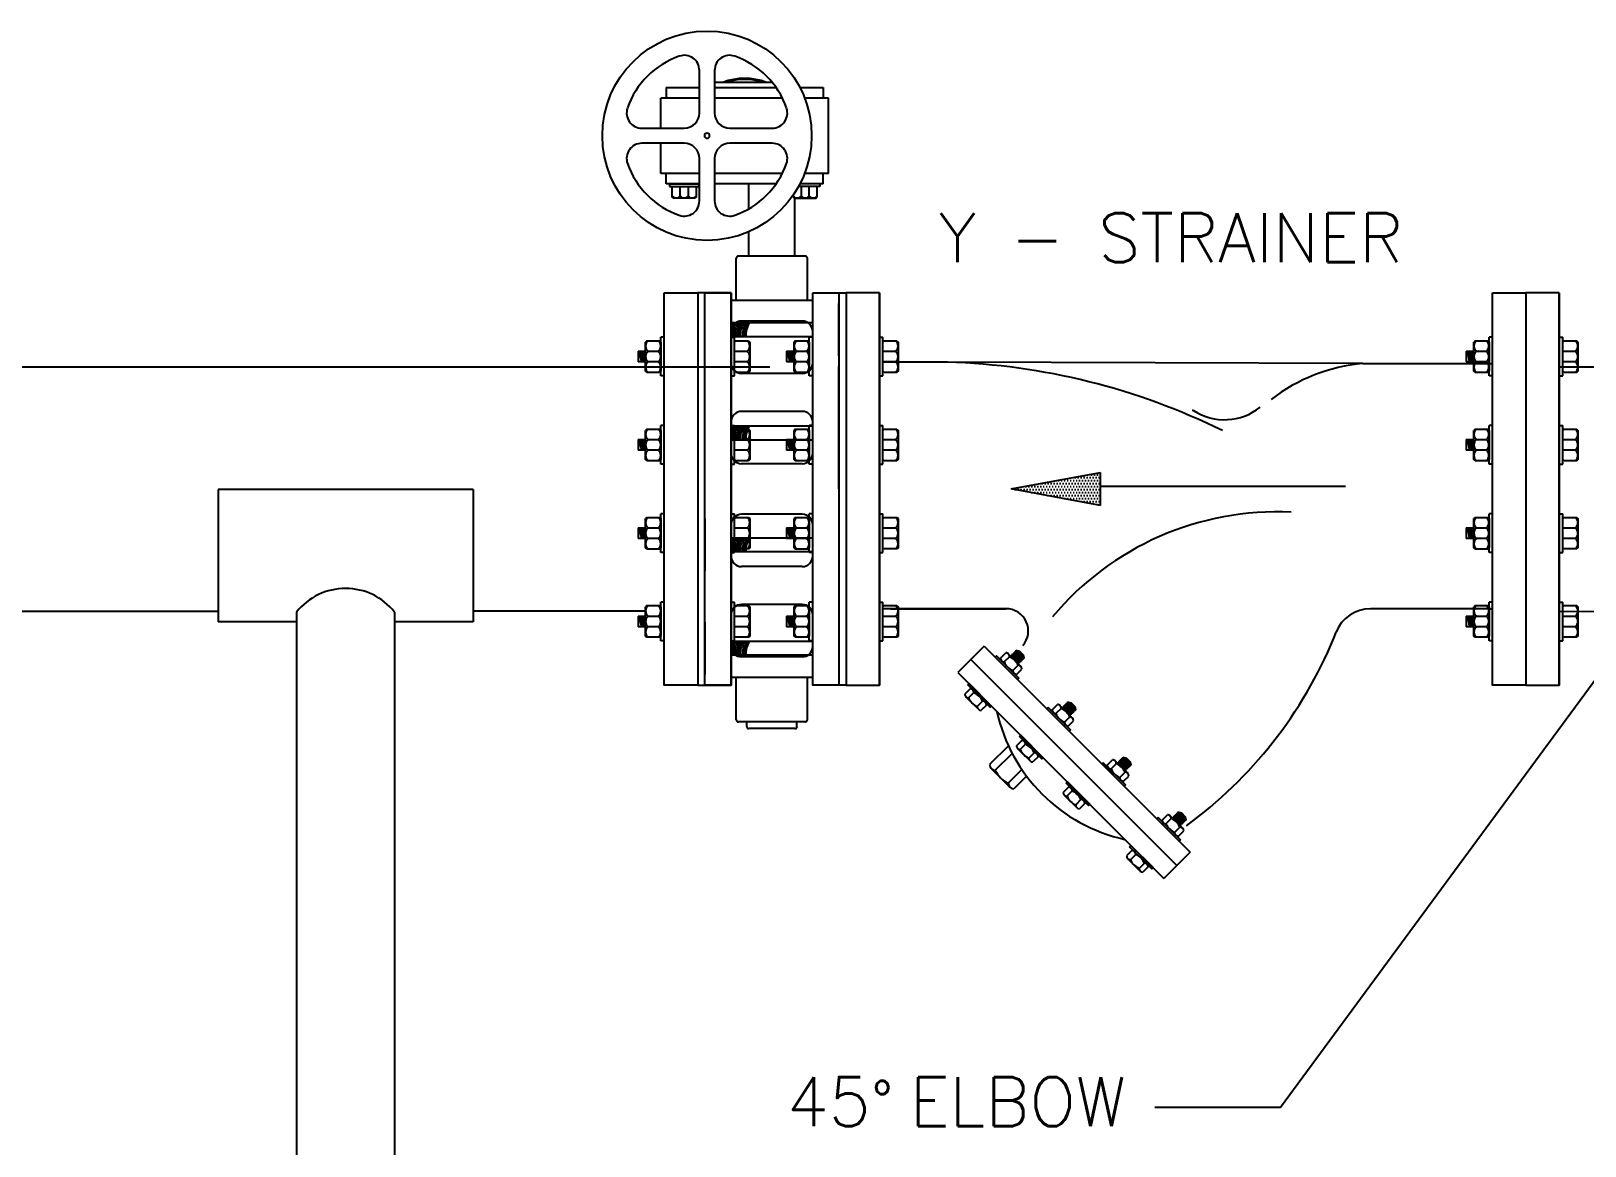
# Model space of a CAD drawing. Header units: inches. Extents: x 51172 to 63334, y -27893 to -10796.
# Drawn here: x 61473 to 62265, y -16339 to -15771 of the extents above; entities that cross this region are included whole.
import ezdxf

# ---------------------------------------------------------------- set-up
doc = ezdxf.new("R2010")
doc.units = ezdxf.units.IN
doc.header["$MEASUREMENT"] = 0
doc.layers.add('M-HVAC-PIPE-TEXT', color=2, linetype='Continuous', lineweight=25)
doc.styles.add('SIMS', font='simplex.shx')
doc.styles.get("Standard").update_dxf_attribs({"font": 'arial.ttf'})
doc.dimstyles.get("Standard").update_dxf_attribs({"dimtxt": 0.18, "dimasz": 0.18, "dimexe": 0.18, "dimexo": 0.0625, "dimgap": 0.09, "dimtad": 0, "dimtih": 1, "dimtoh": 1, "dimdec": 4, "dimzin": 0, "dimdsep": 46, "dimtxsty": 'Standard', "dimcen": 0.09, "dimadec": 0, "dimazin": 0, "dimtfac": 1, "dimtdec": 4, "dimtofl": 0, "dimtmove": 0, "dimatfit": 3, "dimfxl": 1, "dimtolj": 1, "dimtzin": 0, "dimarcsym": 0})

msp = doc.modelspace()

# ---------------------------------------------------------------- hatches: boundary and pattern name
h = msp.add_hatch()
h.set_pattern_fill('DOTS', color=5, scale=24.417891, angle=180, style=0)
h.set_pattern_definition([(360, (36030.9349, 2427.9772), (0.76305911, -1.526118215), [0, -1.526118215])])
h.paths.add_polyline_path([(62018.33, -15995.76), (61972.81, -16004.13), (62018.33, -16012.5)])

# ---------------------------------------------------------------- linework, layer by layer
at = {"color": 5, "linetype": 'Continuous'}
for p, q in [((61813.96, -15812.51), (61813.96, -15790.85)), ((61821.69, -15790.85), (61821.69, -15812.51)), ((61784.58, -15820.24), (61806.24, -15820.24)), ((61829.42, -15820.24), (61851.08, -15820.24)), ((61806.24, -15827.96), (61784.58, -15827.96)), ((61851.08, -15827.96), (61829.42, -15827.96)), ((61813.96, -15857.35), (61813.96, -15835.69)), ((61821.69, -15835.69), (61821.69, -15857.35)), ((61798.75, -15848.64), (61798.75, -15849.99)), ((61798.75, -15848.64), (61813.66, -15848.64)), ((61798.75, -15849.99), (61813.66, -15849.99)), ((61800.1, -15850.47), (61800.59, -15849.99)), ((61800.1, -15855.36), (61800.1, -15850.47)), ((61800.59, -15855.85), (61800.1, -15855.36)), ((61804.17, -15854.86), (61804.17, -15849.99)), ((61808.24, -15849.99), (61808.24, -15854.86)), ((61812.31, -15850.47), (61811.83, -15849.99)), ((61812.31, -15855.36), (61811.83, -15855.85)), ((61812.31, -15850.47), (61812.31, -15855.36)), ((61813.66, -15848.64), (61813.66, -15849.99)), ((61861.75, -15854.37), (61861.75, -15855.36)), ((61861.75, -15855.36), (61862.24, -15855.85)), ((61875.31, -15849.99), (61864.47, -15849.99)), ((61875.31, -15848.64), (61865.19, -15848.64)), ((61865.82, -15849.99), (61865.82, -15854.86)), ((61869.89, -15854.86), (61869.89, -15849.99)), ((61873.96, -15850.47), (61873.48, -15849.99)), ((61873.48, -15855.85), (61873.96, -15855.36)), ((61873.96, -15855.36), (61873.96, -15850.47)), ((61875.31, -15848.64), (61875.31, -15849.99)), ((61811.83, -15855.85), (61800.59, -15855.85)), ((61862.24, -15855.85), (61873.48, -15855.85)), ((61816.76, -16104.09), (61816.76, -15904.17)), ((61816.76, -15904.17), (61830.1, -15904.17)), ((61816.76, -15936.31), (61816.76, -15909.69)), ((61830.1, -15904.17), (61830.1, -16104.09)), ((61830.1, -16100.15), (61830.1, -15908.12)), ((61871.7, -15904.17), (61885.04, -15904.17)), ((61871.7, -16104.09), (61871.7, -15904.17)), ((61885.04, -15904.17), (61885.04, -16104.09)), ((61885.04, -15936.31), (61885.04, -15909.69)), ((61794.29, -15946.51), (61794.29, -15926.83)), ((61796.07, -15926.83), (61794.29, -15926.83)), ((61830.1, -15919.36), (61871.7, -15919.36)), ((61871.7, -15926.64), (61830.1, -15926.64)), ((61830.1, -15926.83), (61831.88, -15926.83)), ((61831.88, -15946.51), (61831.88, -15926.83)), ((61869.93, -15946.51), (61869.93, -15926.83)), ((61871.7, -15926.83), (61869.93, -15926.83)), ((61905.73, -15926.83), (61907.51, -15926.83)), ((61907.51, -15946.51), (61907.51, -15926.83)), ((62216.43, -15946.51), (62216.43, -15926.83)), ((62218.2, -15926.83), (62216.43, -15926.83)), ((62252.23, -15926.83), (62254.01, -15926.83)), ((62254.01, -15946.51), (62254.01, -15926.83)), ((61782.7, -15933.98), (61786.54, -15933.98)), ((61787.19, -15928.6), (61786.54, -15929.25)), ((61786.54, -15944.09), (61786.54, -15929.25)), ((61787.19, -15928.6), (61793.64, -15928.6)), ((61787.83, -15933.98), (61792.98, -15933.98)), ((61793.64, -15928.6), (61794.29, -15929.25)), ((61794.29, -15929.25), (61794.29, -15944.09)), ((61832.52, -15928.6), (61831.88, -15929.25)), ((61831.88, -15933.98), (61838.31, -15933.98)), ((61832.52, -15928.6), (61838.97, -15928.6)), ((61838.97, -15928.6), (61839.62, -15929.25)), ((61839.62, -15929.25), (61839.62, -15944.09)), ((61858.33, -15933.98), (61862.18, -15933.98)), ((61862.83, -15928.6), (61862.18, -15929.25)), ((61862.18, -15944.09), (61862.18, -15929.25)), ((61862.83, -15928.6), (61869.28, -15928.6)), ((61863.47, -15933.98), (61868.62, -15933.98)), ((61869.28, -15928.6), (61869.93, -15929.25)), ((61869.93, -15929.25), (61869.93, -15944.09)), ((61908.16, -15928.6), (61907.51, -15929.25)), ((61907.51, -15933.98), (61913.95, -15933.98)), ((61908.16, -15928.6), (61914.61, -15928.6)), ((61914.61, -15928.6), (61915.25, -15929.25)), ((61915.25, -15929.25), (61915.25, -15944.09)), ((62204.83, -15933.98), (62208.68, -15933.98)), ((62209.33, -15928.6), (62208.68, -15929.25)), ((62208.68, -15944.09), (62208.68, -15929.25)), ((62209.33, -15928.6), (62215.78, -15928.6)), ((62209.97, -15933.98), (62215.12, -15933.98)), ((62215.78, -15928.6), (62216.43, -15929.25)), ((62216.43, -15929.25), (62216.43, -15944.09)), ((62254.66, -15928.6), (62254.01, -15929.25)), ((62254.01, -15933.98), (62260.45, -15933.98)), ((62254.66, -15928.6), (62261.11, -15928.6)), ((62261.11, -15928.6), (62261.75, -15929.25)), ((62261.75, -15929.25), (62261.75, -15944.09)), ((61786.54, -15939.36), (61782.7, -15939.36)), ((61792.98, -15939.36), (61787.83, -15939.36)), ((61838.31, -15939.36), (61831.88, -15939.36)), ((61862.18, -15939.36), (61858.33, -15939.36)), ((61868.62, -15939.36), (61863.47, -15939.36)), ((61913.95, -15939.36), (61907.51, -15939.36)), ((62208.68, -15939.36), (62204.83, -15939.36)), ((62215.12, -15939.36), (62209.97, -15939.36)), ((62260.45, -15939.36), (62254.01, -15939.36)), ((61787.19, -15944.74), (61786.54, -15944.09)), ((61793.64, -15944.74), (61787.19, -15944.74)), ((61794.29, -15944.09), (61793.64, -15944.74)), ((61796.07, -15946.51), (61794.29, -15946.51)), ((61830.1, -15946.51), (61831.88, -15946.51)), ((61832.52, -15944.73), (61831.88, -15944.09)), ((61838.97, -15944.73), (61832.52, -15944.73)), ((61839.62, -15944.09), (61838.97, -15944.73)), ((61862.83, -15944.74), (61862.18, -15944.09)), ((61869.28, -15944.74), (61862.83, -15944.74)), ((61869.93, -15944.09), (61869.28, -15944.74)), ((61871.7, -15946.51), (61869.93, -15946.51)), ((61905.73, -15946.51), (61907.51, -15946.51)), ((61908.16, -15944.73), (61907.51, -15944.09)), ((61914.61, -15944.73), (61908.16, -15944.73)), ((61915.25, -15944.09), (61914.61, -15944.73)), ((62209.33, -15944.74), (62208.68, -15944.09)), ((62215.78, -15944.74), (62209.33, -15944.74)), ((62216.43, -15944.09), (62215.78, -15944.74)), ((62218.2, -15946.51), (62216.43, -15946.51)), ((62252.23, -15946.51), (62254.01, -15946.51)), ((62254.66, -15944.73), (62254.01, -15944.09)), ((62261.11, -15944.73), (62254.66, -15944.73)), ((62261.75, -15944.09), (62261.11, -15944.73)), ((61816.76, -15988.96), (61816.76, -15962.34)), ((61885.04, -15988.96), (61885.04, -15962.34)), ((61787.19, -15973.6), (61786.54, -15974.25)), ((61786.54, -15989.09), (61786.54, -15974.25)), ((61787.19, -15973.6), (61793.64, -15973.6)), ((61793.64, -15973.6), (61794.29, -15974.25)), ((61794.29, -15991.51), (61794.29, -15971.83)), ((61796.07, -15971.83), (61794.29, -15971.83)), ((61794.29, -15974.25), (61794.29, -15989.09)), ((61830.1, -15971.83), (61831.88, -15971.83)), ((61830.1, -15972.01), (61871.7, -15972.01)), ((61831.88, -15991.51), (61831.88, -15971.83)), ((61832.52, -15973.6), (61831.88, -15974.25)), ((61832.52, -15973.6), (61838.97, -15973.6)), ((61838.97, -15973.6), (61839.62, -15974.25)), ((61839.62, -15974.25), (61839.62, -15989.09)), ((61862.83, -15973.6), (61862.18, -15974.25)), ((61862.18, -15989.09), (61862.18, -15974.25)), ((61862.83, -15973.6), (61869.28, -15973.6)), ((61869.28, -15973.6), (61869.93, -15974.25)), ((61869.93, -15991.51), (61869.93, -15971.83)), ((61871.7, -15971.83), (61869.93, -15971.83)), ((61869.93, -15974.25), (61869.93, -15989.09)), ((61905.73, -15971.83), (61907.51, -15971.83)), ((61907.51, -15991.51), (61907.51, -15971.83)), ((61908.16, -15973.6), (61907.51, -15974.25)), ((61908.16, -15973.6), (61914.61, -15973.6)), ((61914.61, -15973.6), (61915.25, -15974.25)), ((61915.25, -15974.25), (61915.25, -15989.09)), ((62209.33, -15973.6), (62208.68, -15974.25)), ((62208.68, -15989.09), (62208.68, -15974.25)), ((62209.33, -15973.6), (62215.78, -15973.6)), ((62215.78, -15973.6), (62216.43, -15974.25)), ((62216.43, -15991.51), (62216.43, -15971.83)), ((62218.2, -15971.83), (62216.43, -15971.83)), ((62216.43, -15974.25), (62216.43, -15989.09)), ((62252.23, -15971.83), (62254.01, -15971.83)), ((62254.01, -15991.51), (62254.01, -15971.83)), ((62254.66, -15973.6), (62254.01, -15974.25)), ((62254.66, -15973.6), (62261.11, -15973.6)), ((62261.11, -15973.6), (62261.75, -15974.25)), ((62261.75, -15974.25), (62261.75, -15989.09)), ((61782.7, -15978.98), (61786.54, -15978.98)), ((61787.83, -15978.98), (61792.98, -15978.98)), ((61871.7, -15979.28), (61830.1, -15979.28)), ((61831.88, -15978.98), (61838.31, -15978.98)), ((61858.33, -15978.98), (61862.18, -15978.98)), ((61863.47, -15978.98), (61868.62, -15978.98)), ((61907.51, -15978.98), (61913.95, -15978.98)), ((62204.83, -15978.98), (62208.68, -15978.98)), ((62209.97, -15978.98), (62215.12, -15978.98)), ((62254.01, -15978.98), (62260.45, -15978.98)), ((61786.54, -15984.36), (61782.7, -15984.36)), ((61787.19, -15989.74), (61786.54, -15989.09)), ((61793.64, -15989.74), (61787.19, -15989.74)), ((61792.98, -15984.36), (61787.83, -15984.36)), ((61794.29, -15989.09), (61793.64, -15989.74)), ((61838.31, -15984.36), (61831.88, -15984.36)), ((61832.52, -15989.73), (61831.88, -15989.09)), ((61838.97, -15989.73), (61832.52, -15989.73)), ((61839.62, -15989.09), (61838.97, -15989.73)), ((61862.18, -15984.36), (61858.33, -15984.36)), ((61862.83, -15989.74), (61862.18, -15989.09)), ((61869.28, -15989.74), (61862.83, -15989.74)), ((61868.62, -15984.36), (61863.47, -15984.36)), ((61869.93, -15989.09), (61869.28, -15989.74)), ((61913.95, -15984.36), (61907.51, -15984.36)), ((61908.16, -15989.73), (61907.51, -15989.09)), ((61914.61, -15989.73), (61908.16, -15989.73)), ((61915.25, -15989.09), (61914.61, -15989.73)), ((62208.68, -15984.36), (62204.83, -15984.36)), ((62209.33, -15989.74), (62208.68, -15989.09)), ((62215.78, -15989.74), (62209.33, -15989.74)), ((62215.12, -15984.36), (62209.97, -15984.36)), ((62216.43, -15989.09), (62215.78, -15989.74)), ((62260.45, -15984.36), (62254.01, -15984.36)), ((62254.66, -15989.73), (62254.01, -15989.09)), ((62261.11, -15989.73), (62254.66, -15989.73)), ((62261.75, -15989.09), (62261.11, -15989.73)), ((61796.07, -15991.51), (61794.29, -15991.51)), ((61830.1, -15991.51), (61831.88, -15991.51)), ((61871.7, -15991.51), (61869.93, -15991.51)), ((61905.73, -15991.51), (61907.51, -15991.51)), ((62218.2, -15991.51), (62216.43, -15991.51)), ((62252.23, -15991.51), (62254.01, -15991.51)), ((61787.19, -16018.6), (61786.54, -16019.25)), ((61786.54, -16034.09), (61786.54, -16019.25)), ((61787.19, -16018.6), (61793.64, -16018.6)), ((61793.64, -16018.6), (61794.29, -16019.25)), ((61794.29, -16036.51), (61794.29, -16016.83)), ((61796.07, -16016.83), (61794.29, -16016.83)), ((61794.29, -16019.25), (61794.29, -16034.09)), ((61816.76, -16019.31), (61816.76, -16045.93)), ((61830.1, -16016.83), (61831.88, -16016.83)), ((61831.88, -16036.51), (61831.88, -16016.83)), ((61832.52, -16018.6), (61831.88, -16019.25)), ((61832.52, -16018.6), (61838.97, -16018.6)), ((61838.97, -16018.6), (61839.62, -16019.25)), ((61839.62, -16019.25), (61839.62, -16034.09)), ((61862.83, -16018.6), (61862.18, -16019.25)), ((61862.18, -16034.09), (61862.18, -16019.25)), ((61862.83, -16018.6), (61869.28, -16018.6)), ((61869.28, -16018.6), (61869.93, -16019.25)), ((61869.93, -16036.51), (61869.93, -16016.83)), ((61871.7, -16016.83), (61869.93, -16016.83)), ((61869.93, -16019.25), (61869.93, -16034.09)), ((61885.04, -16019.31), (61885.04, -16045.93)), ((61905.73, -16016.83), (61907.51, -16016.83)), ((61907.51, -16036.51), (61907.51, -16016.83)), ((61908.16, -16018.6), (61907.51, -16019.25)), ((61908.16, -16018.6), (61914.61, -16018.6)), ((61914.61, -16018.6), (61915.25, -16019.25)), ((61915.25, -16019.25), (61915.25, -16034.09)), ((62209.33, -16018.6), (62208.68, -16019.25)), ((62208.68, -16034.09), (62208.68, -16019.25)), ((62209.33, -16018.6), (62215.78, -16018.6)), ((62215.78, -16018.6), (62216.43, -16019.25)), ((62216.43, -16036.51), (62216.43, -16016.83)), ((62218.2, -16016.83), (62216.43, -16016.83)), ((62216.43, -16019.25), (62216.43, -16034.09)), ((62252.23, -16016.83), (62254.01, -16016.83)), ((62254.01, -16036.51), (62254.01, -16016.83)), ((62254.66, -16018.6), (62254.01, -16019.25)), ((62254.66, -16018.6), (62261.11, -16018.6)), ((62261.11, -16018.6), (62261.75, -16019.25)), ((62261.75, -16019.25), (62261.75, -16034.09)), ((61782.7, -16023.98), (61786.54, -16023.98)), ((61786.54, -16029.36), (61782.7, -16029.36)), ((61787.83, -16023.98), (61792.98, -16023.98)), ((61792.98, -16029.36), (61787.83, -16029.36)), ((61830.1, -16028.98), (61871.7, -16028.98)), ((61831.88, -16023.98), (61838.31, -16023.98)), ((61838.31, -16029.36), (61831.88, -16029.36)), ((61858.33, -16023.98), (61862.18, -16023.98)), ((61862.18, -16029.36), (61858.33, -16029.36)), ((61863.47, -16023.98), (61868.62, -16023.98)), ((61868.62, -16029.36), (61863.47, -16029.36)), ((61907.51, -16023.98), (61913.95, -16023.98)), ((61913.95, -16029.36), (61907.51, -16029.36)), ((62204.83, -16023.98), (62208.68, -16023.98)), ((62208.68, -16029.36), (62204.83, -16029.36)), ((62209.97, -16023.98), (62215.12, -16023.98)), ((62215.12, -16029.36), (62209.97, -16029.36)), ((62254.01, -16023.98), (62260.45, -16023.98)), ((62260.45, -16029.36), (62254.01, -16029.36)), ((61787.19, -16034.74), (61786.54, -16034.09)), ((61793.64, -16034.74), (61787.19, -16034.74)), ((61794.29, -16034.09), (61793.64, -16034.74)), ((61796.07, -16036.51), (61794.29, -16036.51)), ((61871.7, -16036.25), (61830.1, -16036.25)), ((61830.1, -16036.51), (61831.88, -16036.51)), ((61832.52, -16034.73), (61831.88, -16034.09)), ((61838.97, -16034.73), (61832.52, -16034.73)), ((61839.62, -16034.09), (61838.97, -16034.73)), ((61862.83, -16034.74), (61862.18, -16034.09)), ((61869.28, -16034.74), (61862.83, -16034.74)), ((61869.93, -16034.09), (61869.28, -16034.74)), ((61871.7, -16036.51), (61869.93, -16036.51)), ((61905.73, -16036.51), (61907.51, -16036.51)), ((61908.16, -16034.73), (61907.51, -16034.09)), ((61914.61, -16034.73), (61908.16, -16034.73)), ((61915.25, -16034.09), (61914.61, -16034.73)), ((62209.33, -16034.74), (62208.68, -16034.09)), ((62215.78, -16034.74), (62209.33, -16034.74)), ((62216.43, -16034.09), (62215.78, -16034.74)), ((62218.2, -16036.51), (62216.43, -16036.51)), ((62252.23, -16036.51), (62254.01, -16036.51)), ((62254.66, -16034.73), (62254.01, -16034.09)), ((62261.11, -16034.73), (62254.66, -16034.73)), ((62261.75, -16034.09), (62261.11, -16034.73)), ((61782.7, -16068.98), (61786.54, -16068.98)), ((61787.19, -16063.6), (61786.54, -16064.25)), ((61786.54, -16079.09), (61786.54, -16064.25)), ((61787.19, -16063.6), (61793.64, -16063.6)), ((61787.83, -16068.98), (61792.98, -16068.98)), ((61793.64, -16063.6), (61794.29, -16064.25)), ((61794.29, -16081.51), (61794.29, -16061.83)), ((61796.07, -16061.83), (61794.29, -16061.83)), ((61794.29, -16064.25), (61794.29, -16079.09)), ((61830.1, -16061.83), (61831.88, -16061.83)), ((61831.88, -16081.51), (61831.88, -16061.83)), ((61832.52, -16063.6), (61831.88, -16064.25)), ((61831.88, -16068.98), (61838.31, -16068.98)), ((61832.52, -16063.6), (61838.97, -16063.6)), ((61838.97, -16063.6), (61839.62, -16064.25)), ((61839.62, -16064.25), (61839.62, -16079.09)), ((61858.33, -16068.98), (61862.18, -16068.98)), ((61862.83, -16063.6), (61862.18, -16064.25)), ((61862.18, -16079.09), (61862.18, -16064.25)), ((61862.83, -16063.6), (61869.28, -16063.6)), ((61863.47, -16068.98), (61868.62, -16068.98)), ((61869.28, -16063.6), (61869.93, -16064.25)), ((61869.93, -16081.51), (61869.93, -16061.83)), ((61871.7, -16061.83), (61869.93, -16061.83)), ((61869.93, -16064.25), (61869.93, -16079.09)), ((61905.73, -16061.83), (61907.51, -16061.83)), ((61907.51, -16081.51), (61907.51, -16061.83)), ((61908.16, -16063.6), (61907.51, -16064.25)), ((61907.51, -16068.98), (61913.95, -16068.98)), ((61908.16, -16063.6), (61914.61, -16063.6)), ((61914.61, -16063.6), (61915.25, -16064.25)), ((61915.25, -16064.25), (61915.25, -16079.09)), ((62204.83, -16068.98), (62208.68, -16068.98)), ((62209.33, -16063.6), (62208.68, -16064.25)), ((62208.68, -16079.09), (62208.68, -16064.25)), ((62209.33, -16063.6), (62215.78, -16063.6)), ((62209.97, -16068.98), (62215.12, -16068.98)), ((62215.78, -16063.6), (62216.43, -16064.25)), ((62216.43, -16081.51), (62216.43, -16061.83)), ((62218.2, -16061.83), (62216.43, -16061.83)), ((62216.43, -16064.25), (62216.43, -16079.09)), ((62252.23, -16061.83), (62254.01, -16061.83)), ((62254.01, -16081.51), (62254.01, -16061.83)), ((62254.66, -16063.6), (62254.01, -16064.25)), ((62254.01, -16068.98), (62260.45, -16068.98)), ((62254.66, -16063.6), (62261.11, -16063.6)), ((62261.11, -16063.6), (62261.75, -16064.25)), ((62261.75, -16064.25), (62261.75, -16079.09)), ((61786.54, -16074.36), (61782.7, -16074.36)), ((61792.98, -16074.36), (61787.83, -16074.36)), ((61816.76, -16071.95), (61816.76, -16098.57)), ((61838.31, -16074.36), (61831.88, -16074.36)), ((61862.18, -16074.36), (61858.33, -16074.36)), ((61868.62, -16074.36), (61863.47, -16074.36)), ((61885.04, -16071.95), (61885.04, -16098.57)), ((61913.95, -16074.36), (61907.51, -16074.36)), ((62208.68, -16074.36), (62204.83, -16074.36)), ((62215.12, -16074.36), (62209.97, -16074.36)), ((62260.45, -16074.36), (62254.01, -16074.36)), ((61787.19, -16079.74), (61786.54, -16079.09)), ((61793.64, -16079.74), (61787.19, -16079.74)), ((61794.29, -16079.09), (61793.64, -16079.74)), ((61796.07, -16081.51), (61794.29, -16081.51)), ((61830.1, -16081.51), (61831.88, -16081.51)), ((61830.1, -16081.63), (61871.7, -16081.63)), ((61832.52, -16079.73), (61831.88, -16079.09)), ((61838.97, -16079.73), (61832.52, -16079.73)), ((61839.62, -16079.09), (61838.97, -16079.73)), ((61862.83, -16079.74), (61862.18, -16079.09)), ((61869.28, -16079.74), (61862.83, -16079.74)), ((61869.93, -16079.09), (61869.28, -16079.74)), ((61871.7, -16081.51), (61869.93, -16081.51)), ((61905.73, -16081.51), (61907.51, -16081.51)), ((61908.16, -16079.73), (61907.51, -16079.09)), ((61914.61, -16079.73), (61908.16, -16079.73)), ((61915.25, -16079.09), (61914.61, -16079.73)), ((62209.33, -16079.74), (62208.68, -16079.09)), ((62215.78, -16079.74), (62209.33, -16079.74)), ((62216.43, -16079.09), (62215.78, -16079.74)), ((62218.2, -16081.51), (62216.43, -16081.51)), ((62252.23, -16081.51), (62254.01, -16081.51)), ((62254.66, -16079.73), (62254.01, -16079.09)), ((62261.11, -16079.73), (62254.66, -16079.73)), ((62261.75, -16079.09), (62261.11, -16079.73)), ((61871.7, -16088.9), (61830.1, -16088.9)), ((61830.1, -16104.09), (61816.76, -16104.09)), ((61885.04, -16104.09), (61871.7, -16104.09))]:
    msp.add_line(p, q, dxfattribs=at)
at = {"color": 5}
for p, q in [((61797.03, -15799.56), (61797.03, -15804.89)), ((61797.03, -15799.56), (61813.96, -15799.56)), ((61851.06, -15796.89), (61821.69, -15796.89)), ((61821.69, -15799.56), (61853.07, -15799.56)), ((61865.19, -15799.56), (61877.04, -15799.56)), ((61877.04, -15799.56), (61877.04, -15804.89)), ((61794.36, -15820.44), (61794.36, -15804.89)), ((61813.96, -15804.89), (61794.36, -15804.89)), ((61856.24, -15804.89), (61821.69, -15804.89)), ((61879.71, -15804.89), (61867.59, -15804.89)), ((61879.71, -15843.31), (61879.71, -15804.89)), ((61794.36, -15843.31), (61794.36, -15827.76)), ((61813.96, -15843.31), (61794.36, -15843.31)), ((61797.03, -15848.64), (61797.03, -15843.31)), ((61856.24, -15843.31), (61821.69, -15843.31)), ((61879.71, -15843.31), (61867.59, -15843.31)), ((61877.04, -15848.64), (61877.04, -15843.31)), ((61813.96, -15848.64), (61797.03, -15848.64)), ((61853.07, -15848.64), (61821.69, -15848.64)), ((61839.17, -15861.37), (61839.17, -15848.64)), ((61877.04, -15848.64), (61865.19, -15848.64)), ((61862.64, -15885.45), (61862.64, -15855.85)), ((61839.17, -15885.45), (61839.17, -15872.99)), ((61832.76, -15908.12), (61832.76, -15886.51)), ((61867.97, -15885.45), (61833.83, -15885.45)), ((61869.04, -15908.12), (61869.04, -15886.51)), ((61830.1, -15904.17), (61830.1, -15944.17)), ((61830.1, -15904.17), (61830.1, -15914.17)), ((61871.7, -15908.12), (61830.1, -15908.12)), ((61871.7, -16100.15), (61871.7, -15908.12)), ((61905.73, -15904.17), (61905.73, -15944.17)), ((61905.73, -15904.17), (61905.73, -15914.17)), ((62252.23, -15904.17), (62252.23, -15944.17)), ((62252.23, -15904.17), (62252.23, -15914.17)), ((61830.1, -15914.17), (61830.1, -15959.17)), ((61866.37, -15918.57), (61835.43, -15918.57)), ((61905.73, -15914.17), (61905.73, -15959.17)), ((62252.23, -15914.17), (62252.23, -15959.17)), ((61782.7, -15933.98), (61782.7, -15939.36)), ((61858.33, -15933.98), (61858.33, -15939.36)), ((62204.83, -15933.98), (62204.83, -15939.36)), ((61316.59, -15941.86), (61849.9, -15941.86)), ((61885.04, -16004.13), (61885.04, -15941.63)), ((61940.48, -15939.48), (61907.33, -15939.48)), ((62152.05, -15940.18), (61940.48, -15939.48)), ((62152.05, -15940.18), (62216.61, -15940.18)), ((62216.61, -15940.18), (62218.2, -15940.18)), ((62252.25, -15941.86), (62252.21, -16066.47)), ((62252.25, -15941.86), (62388.88, -15941.86)), ((61830.1, -15944.17), (61830.1, -15984.17)), ((61866.37, -15945.24), (61835.43, -15945.24)), ((61905.73, -15944.17), (61905.73, -15984.17)), ((62252.23, -15944.17), (62252.23, -15984.17)), ((61830.1, -15959.17), (61830.1, -16004.17)), ((61866.37, -15964.58), (61835.43, -15964.58)), ((61905.73, -15959.17), (61905.73, -16004.17)), ((62065.85, -15964.07), (62065.18, -15964.07)), ((62252.23, -15959.17), (62252.23, -16004.17)), ((61782.7, -15978.98), (61782.7, -15984.36)), ((61858.33, -15978.98), (61858.33, -15984.36)), ((62204.83, -15978.98), (62204.83, -15984.36)), ((61830.1, -15984.17), (61830.1, -16024.17)), ((61905.73, -15984.17), (61905.73, -16024.17)), ((62252.23, -15984.17), (62252.23, -16024.17)), ((61866.37, -15991.25), (61835.43, -15991.25)), ((61972.81, -16004.13), (62018.33, -15995.76)), ((62018.33, -16012.5), (62018.33, -15995.76)), ((61698.62, -16004.36), (61568.62, -16004.36)), ((61568.62, -16004.36), (61568.62, -16071.86)), ((61698.62, -16004.36), (61698.62, -16066.86)), ((61830.1, -16004.17), (61830.1, -16049.17)), ((61905.73, -16004.17), (61905.73, -16049.17)), ((62018.33, -16012.5), (61972.81, -16004.13)), ((62018.33, -16002.68), (62143.33, -16002.68)), ((62252.23, -16004.17), (62252.23, -16049.17)), ((61866.37, -16017.01), (61835.43, -16017.01)), ((61782.7, -16023.98), (61782.7, -16029.36)), ((61830.1, -16024.17), (61830.1, -16064.17)), ((61858.33, -16023.98), (61858.33, -16029.36)), ((61905.73, -16024.17), (61905.73, -16064.17)), ((62204.83, -16023.98), (62204.83, -16029.36)), ((62252.23, -16024.17), (62252.23, -16064.17)), ((61866.37, -16043.68), (61835.43, -16043.68)), ((61830.1, -16049.17), (61830.1, -16094.17)), ((61905.73, -16049.17), (61905.73, -16094.17)), ((62252.23, -16049.17), (62252.23, -16094.17)), ((61313.91, -16066.51), (61568.62, -16066.39)), ((61608.62, -16066.86), (61608.62, -16583.06)), ((61658.62, -16066.86), (61658.62, -16583.06)), ((61698.62, -16066.33), (61786.56, -16066.29)), ((61698.62, -16066.86), (61698.62, -16071.86)), ((61782.7, -16068.98), (61782.7, -16074.36)), ((61830.1, -16064.17), (61830.1, -16104.17)), ((61866.37, -16063.02), (61835.43, -16063.02)), ((61858.33, -16068.98), (61858.33, -16074.36)), ((61905.73, -16064.17), (61905.73, -16104.17)), ((61970.22, -16065.18), (61907.33, -16065.18)), ((61911.43, -16065.18), (61970.22, -16065.18)), ((62213.38, -16065.18), (62156.08, -16065.18)), ((62216.61, -16065.18), (62156.08, -16065.18)), ((62204.83, -16068.98), (62204.83, -16074.36)), ((62216.61, -16065.18), (62218.2, -16065.18)), ((62252.21, -16066.47), (62388.88, -16066.89)), ((62252.23, -16064.17), (62252.23, -16104.17)), ((61608.62, -16071.86), (61568.62, -16071.86)), ((61698.62, -16071.86), (61658.62, -16071.86)), ((62137.27, -16080.23), (62138.45, -16077.2)), ((61959.09, -16084.23), (61945.7, -16097.62)), ((61959.09, -16084.23), (62064.07, -16189.21)), ((61866.37, -16089.69), (61835.43, -16089.69)), ((61952.33, -16091), (62057.31, -16195.98)), ((61967.36, -16090.38), (61970.07, -16087.68)), ((61971.99, -16089.61), (61969.29, -16092.31)), ((61971.38, -16088.19), (61977.77, -16094.59)), ((61972.5, -16089.31), (61972.87, -16089.36)), ((61972.8, -16088.8), (61972.87, -16089.36)), ((61972.8, -16088.8), (61973.35, -16088.88)), ((61972.87, -16089.36), (61976.6, -16092.81)), ((61973.28, -16088.32), (61973.83, -16088.4)), ((61973.28, -16088.32), (61973.35, -16088.88)), ((61973.35, -16088.88), (61977.08, -16092.32)), ((61973.76, -16087.84), (61974.32, -16087.91)), ((61973.76, -16087.84), (61973.83, -16088.4)), ((61973.83, -16088.4), (61977.57, -16091.84)), ((61974.24, -16087.33), (61974.32, -16087.91)), ((61974.24, -16087.33), (61974.82, -16087.4)), ((61974.32, -16087.91), (61978.05, -16091.36)), ((61974.75, -16086.85), (61974.82, -16087.4)), ((61974.75, -16086.85), (61975.3, -16086.93)), ((61974.82, -16087.41), (61978.53, -16090.88)), ((61975.23, -16086.37), (61975.79, -16086.44)), ((61975.23, -16086.37), (61975.3, -16086.93)), ((61975.3, -16086.93), (61979.01, -16090.39)), ((61975.79, -16086.44), (61977.14, -16086.81)), ((61975.79, -16086.44), (61979.54, -16090.2)), ((61977.16, -16092.88), (61976.6, -16092.81)), ((61976.67, -16093.36), (61976.6, -16092.81)), ((61977.64, -16092.4), (61977.08, -16092.32)), ((61977.16, -16092.88), (61977.08, -16092.32)), ((61979.38, -16089.05), (61977.14, -16086.81)), ((61977.64, -16092.4), (61977.57, -16091.84)), ((61978.12, -16091.91), (61977.57, -16091.84)), ((61978.6, -16091.43), (61978.05, -16091.36)), ((61978.12, -16091.91), (61978.05, -16091.36)), ((61979.08, -16090.95), (61978.53, -16090.88)), ((61978.6, -16091.43), (61978.53, -16090.88)), ((61979.57, -16090.47), (61979.01, -16090.39)), ((61979.08, -16090.95), (61979.01, -16090.39)), ((61979.57, -16090.47), (61979.38, -16089.05)), ((61830.1, -16094.17), (61830.1, -16104.17)), ((61871.7, -16100.15), (61830.1, -16100.15)), ((61832.76, -16121.75), (61832.76, -16100.15)), ((61869.04, -16121.75), (61869.04, -16100.15)), ((61905.73, -16094.17), (61905.73, -16104.17)), ((61945.7, -16097.62), (62050.69, -16202.6)), ((61973.71, -16096.72), (61976.41, -16094.02)), ((61975.64, -16098.65), (61978.34, -16095.95)), ((61976.67, -16093.36), (61976.53, -16093.34)), ((62252.23, -16094.17), (62252.23, -16104.17)), ((61951.94, -16105.98), (61949.24, -16108.68)), ((61951.17, -16110.61), (61953.87, -16107.91)), ((61949.75, -16110), (61956.15, -16116.39)), ((61958.28, -16112.32), (61955.58, -16115.03)), ((61960.21, -16114.25), (61957.51, -16116.95)), ((61993.69, -16116.71), (61996.4, -16114.01)), ((61998.32, -16115.94), (61995.62, -16118.64)), ((61997.71, -16114.52), (62004.1, -16120.92)), ((61998.83, -16115.64), (61999.2, -16115.69)), ((61999.13, -16115.13), (61999.2, -16115.69)), ((61999.13, -16115.13), (61999.68, -16115.21)), ((61999.2, -16115.69), (62002.93, -16119.14)), ((61999.61, -16114.65), (62000.16, -16114.73)), ((61999.61, -16114.65), (61999.68, -16115.21)), ((61999.68, -16115.21), (62003.41, -16118.65)), ((62000.09, -16114.17), (62000.65, -16114.24)), ((62000.09, -16114.17), (62000.16, -16114.73)), ((62000.16, -16114.73), (62003.9, -16118.17)), ((62000.57, -16113.66), (62000.65, -16114.24)), ((62000.57, -16113.66), (62001.15, -16113.73)), ((62000.65, -16114.24), (62004.38, -16117.69)), ((62001.08, -16113.18), (62001.15, -16113.73)), ((62001.08, -16113.18), (62001.63, -16113.26)), ((62001.15, -16113.74), (62004.86, -16117.21)), ((62001.56, -16112.7), (62002.12, -16112.77)), ((62001.56, -16112.7), (62001.63, -16113.26)), ((62001.63, -16113.26), (62005.34, -16116.72)), ((62002.12, -16112.77), (62003.47, -16113.14)), ((62002.12, -16112.77), (62005.87, -16116.53)), ((62005.71, -16115.38), (62003.47, -16113.14)), ((62005.9, -16116.8), (62005.34, -16116.72)), ((62005.41, -16117.28), (62005.34, -16116.72)), ((62005.9, -16116.8), (62005.71, -16115.38)), ((61867.97, -16122.82), (61833.83, -16122.82)), ((61838.1, -16125.22), (61838.1, -16122.82)), ((61863.7, -16125.22), (61863.7, -16122.82)), ((62000.04, -16123.05), (62002.74, -16120.35)), ((62001.97, -16124.98), (62004.67, -16122.28)), ((62003, -16119.69), (62002.86, -16119.67)), ((62003.49, -16119.21), (62002.93, -16119.14)), ((62003, -16119.69), (62002.93, -16119.14)), ((62003.97, -16118.73), (62003.41, -16118.65)), ((62003.49, -16119.21), (62003.41, -16118.65)), ((62003.97, -16118.73), (62003.9, -16118.17)), ((62004.45, -16118.24), (62003.9, -16118.17)), ((62004.93, -16117.76), (62004.38, -16117.69)), ((62004.45, -16118.24), (62004.38, -16117.69)), ((62005.41, -16117.28), (62004.86, -16117.21)), ((62004.93, -16117.76), (62004.86, -16117.21)), ((61862.64, -16126.28), (61839.17, -16126.28)), ((61978.27, -16132.31), (61975.57, -16135.01)), ((61971.45, -16135), (61961.86, -16144.58)), ((61964.76, -16147.47), (61973.35, -16138.88)), ((61976.08, -16136.33), (61982.48, -16142.72)), ((61977.5, -16136.94), (61980.2, -16134.24)), ((61984.61, -16138.65), (61981.91, -16141.36)), ((61986.54, -16140.58), (61983.84, -16143.28)), ((61962.64, -16146.55), (61972.23, -16156.14)), ((61978.31, -16147.16), (61971.38, -16154.1)), ((62021.84, -16144.86), (62024.54, -16142.15)), ((62026.47, -16144.08), (62023.77, -16146.78)), ((62025.85, -16142.67), (62032.25, -16149.06)), ((62026.97, -16143.79), (62027.34, -16143.84)), ((62027.27, -16143.28), (62027.34, -16143.84)), ((62027.27, -16143.28), (62027.83, -16143.35)), ((62027.34, -16143.84), (62031.08, -16147.28)), ((62027.75, -16142.8), (62028.31, -16142.87)), ((62027.75, -16142.8), (62027.83, -16143.35)), ((62027.83, -16143.35), (62031.56, -16146.8)), ((62028.18, -16151.2), (62030.89, -16148.5)), ((62028.24, -16142.32), (62028.79, -16142.39)), ((62028.24, -16142.32), (62028.31, -16142.87)), ((62028.31, -16142.87), (62032.04, -16146.32)), ((62028.71, -16141.8), (62028.79, -16142.39)), ((62028.71, -16141.8), (62029.3, -16141.88)), ((62028.79, -16142.39), (62032.52, -16145.83)), ((62029.22, -16141.32), (62029.3, -16141.88)), ((62029.22, -16141.33), (62029.78, -16141.4)), ((62029.3, -16141.88), (62033, -16145.35)), ((62029.71, -16140.85), (62030.26, -16140.92)), ((62029.71, -16140.85), (62029.78, -16141.4)), ((62029.78, -16141.4), (62033.49, -16144.87)), ((62030.26, -16140.92), (62031.62, -16141.28)), ((62030.26, -16140.92), (62034.01, -16144.67)), ((62031.15, -16147.84), (62031, -16147.82)), ((62031.63, -16147.35), (62031.08, -16147.28)), ((62031.15, -16147.84), (62031.08, -16147.28)), ((62032.11, -16146.87), (62031.56, -16146.8)), ((62031.63, -16147.35), (62031.56, -16146.8)), ((62033.86, -16143.52), (62031.62, -16141.28)), ((62032.11, -16146.87), (62032.04, -16146.32)), ((62032.6, -16146.39), (62032.04, -16146.32)), ((62033.08, -16145.91), (62032.52, -16145.83)), ((62032.6, -16146.39), (62032.52, -16145.83)), ((62033.56, -16145.42), (62033, -16145.35)), ((62033.08, -16145.91), (62033, -16145.35)), ((62034.04, -16144.94), (62033.49, -16144.87)), ((62033.56, -16145.42), (62033.49, -16144.87)), ((62034.04, -16144.94), (62033.86, -16143.52)), ((61980.72, -16150.54), (61974.27, -16156.99)), ((62002.1, -16156.14), (61999.4, -16158.84)), ((62030.11, -16153.13), (62032.81, -16150.43)), ((61999.91, -16160.15), (62006.3, -16166.55)), ((62001.32, -16160.77), (62004.03, -16158.06)), ((62008.44, -16162.48), (62005.74, -16165.18)), ((62010.37, -16164.41), (62007.67, -16167.11)), ((62049.84, -16172.86), (62052.54, -16170.16)), ((62054.47, -16172.08), (62051.77, -16174.79)), ((62053.86, -16170.67), (62060.25, -16177.06)), ((62054.97, -16171.79), (62055.35, -16171.84)), ((62055.27, -16171.28), (62055.83, -16171.36)), ((62055.27, -16171.28), (62055.35, -16171.84)), ((62055.35, -16171.84), (62059.08, -16175.28)), ((62055.76, -16170.8), (62055.83, -16171.36)), ((62055.76, -16170.8), (62056.31, -16170.87)), ((62055.83, -16171.36), (62059.56, -16174.8)), ((62056.24, -16170.32), (62056.31, -16170.87)), ((62056.24, -16170.32), (62056.79, -16170.39)), ((62056.31, -16170.87), (62060.04, -16174.32)), ((62056.72, -16169.8), (62057.3, -16169.88)), ((62056.72, -16169.8), (62056.79, -16170.39)), ((62056.79, -16170.39), (62060.52, -16173.84)), ((62057.23, -16169.32), (62057.3, -16169.88)), ((62057.23, -16169.33), (62057.78, -16169.4)), ((62057.3, -16169.89), (62061.01, -16173.35)), ((62057.71, -16168.85), (62057.78, -16169.4)), ((62057.71, -16168.85), (62058.26, -16168.92)), ((62057.78, -16169.4), (62061.49, -16172.87)), ((62058.26, -16168.92), (62059.62, -16169.28)), ((62058.26, -16168.92), (62062.02, -16172.67)), ((62061.86, -16171.52), (62059.62, -16169.28)), ((62062.04, -16172.94), (62061.86, -16171.52)), ((62056.19, -16179.2), (62058.89, -16176.5)), ((62058.11, -16181.13), (62060.82, -16178.43)), ((62059.15, -16175.84), (62059, -16175.82)), ((62059.15, -16175.84), (62059.08, -16175.28)), ((62059.63, -16175.36), (62059.08, -16175.28)), ((62059.63, -16175.36), (62059.56, -16174.8)), ((62060.12, -16174.87), (62059.56, -16174.8)), ((62060.6, -16174.39), (62060.04, -16174.32)), ((62060.12, -16174.87), (62060.04, -16174.32)), ((62060.6, -16174.39), (62060.52, -16173.84)), ((62061.08, -16173.91), (62060.52, -16173.84)), ((62061.08, -16173.91), (62061.01, -16173.35)), ((62061.56, -16173.43), (62061.01, -16173.35)), ((62061.56, -16173.43), (62061.49, -16172.87)), ((62062.04, -16172.94), (62061.49, -16172.87)), ((62034.42, -16188.46), (62031.72, -16191.16)), ((62032.23, -16192.47), (62038.62, -16198.87)), ((62033.64, -16193.09), (62036.35, -16190.39)), ((62040.76, -16194.8), (62038.06, -16197.5)), ((62064.07, -16189.21), (62050.69, -16202.6)), ((62042.69, -16196.73), (62039.99, -16199.43))]:
    msp.add_line(p, q, dxfattribs=at)
for points in [[(61796.07, -15904.17), (61813.08, -15904.17), (61813.08, -16104.09), (61796.07, -16104.09)], [(61830.1, -15904.17), (61813.08, -15904.17), (61813.08, -16104.09), (61830.1, -16104.09)], [(61871.7, -15904.17), (61888.72, -15904.17), (61888.72, -16104.09), (61871.7, -16104.09)], [(61905.73, -15904.17), (61888.72, -15904.17), (61888.72, -16104.09), (61905.73, -16104.09)], [(61905.73, -15904.17), (61888.72, -15904.17), (61888.72, -16104.09), (61905.73, -16104.09)], [(62218.2, -15904.17), (62235.22, -15904.17), (62235.22, -16104.09), (62218.2, -16104.09)], [(62218.2, -15904.17), (62235.22, -15904.17), (62235.22, -16104.09), (62218.2, -16104.09)], [(62252.23, -15904.17), (62235.22, -15904.17), (62235.22, -16104.09), (62252.23, -16104.09)], [(62252.23, -15904.17), (62235.22, -15904.17), (62235.22, -16104.09), (62252.23, -16104.09)], [(61965.36, -16089.17), (61964.7, -16089.84), (61976.04, -16101.18), (61976.7, -16100.52)], [(61950.73, -16103.98), (61951.4, -16103.31), (61962.74, -16114.66), (61962.08, -16115.32)], [(61991.69, -16115.5), (61991.03, -16116.17), (62002.37, -16127.51), (62003.03, -16126.85)], [(61977.06, -16130.3), (61977.73, -16129.64), (61989.07, -16140.99), (61988.41, -16141.65)], [(62019.83, -16143.65), (62019.17, -16144.31), (62030.51, -16155.66), (62031.18, -16154.99)], [(62000.89, -16154.13), (62001.55, -16153.47), (62012.9, -16164.81), (62012.23, -16165.47)], [(62047.84, -16171.65), (62047.17, -16172.31), (62058.52, -16183.66), (62059.18, -16182.99)], [(62033.21, -16186.45), (62033.87, -16185.79), (62045.22, -16197.13), (62044.55, -16197.8)]]:
    msp.add_lwpolyline(points, close=True, dxfattribs=at)
at = {"color": 5, "linetype": 'Continuous'}
msp.add_circle((61817.83, -15824.1), 53.34, dxfattribs=at)
for centre, radius, start, end in [((61817.83, -15824.1), 42.94, 109.21855, 160.78145), ((61806.24, -15790.85), 7.73, 0, 109.21855), ((61829.42, -15790.85), 7.73, 70.78145, 180), ((61817.83, -15824.1), 42.94, 19.21855, 70.78145), ((61784.58, -15812.51), 7.73, 160.78145, 270), ((61806.24, -15812.51), 7.73, 270, 360), ((61829.42, -15812.51), 7.73, 180, 270), ((61851.08, -15812.51), 7.73, 270, 19.21855), ((61784.58, -15835.69), 7.73, 90, 199.21855), ((61806.24, -15835.69), 7.73, 0, 90), ((61829.42, -15835.69), 7.73, 90, 180), ((61851.08, -15835.69), 7.73, 340.78145, 90), ((61817.83, -15824.1), 42.94, 199.21855, 250.78145), ((61817.83, -15824.1), 42.94, 289.21855, 340.78145), ((61802.14, -15853.19), 2.63, 219.38487, 320.61513), ((61806.21, -15853.19), 2.63, 219.38487, 320.61513), ((61810.28, -15853.19), 2.63, 219.38487, 320.61513), ((61863.79, -15853.19), 2.63, 219.38487, 320.61513), ((61867.86, -15853.19), 2.63, 219.38487, 320.61513), ((61871.93, -15853.19), 2.63, 219.38487, 320.61513), ((61806.24, -15857.35), 7.73, 250.78145, 0), ((61829.42, -15857.35), 7.73, 180, 289.21855), ((61847.64, -15926.04), 18.22, 158.48244, 164.31165), ((61848.58, -15926.04), 18.22, 158.48244, 181.85934), ((61848.58, -15926.04), 17.35, 157.3413, 181.95293), ((61848.58, -15926.04), 16.47, 156.06807, 182.05644), ((61848.58, -15926.04), 15.6, 154.63744, 182.17154), ((61848.58, -15926.04), 14.73, 153.01688, 182.30029), ((61848.58, -15926.04), 13.86, 151.16368, 182.44527), ((61851.5, -15926.04), 15.6, 154.63744, 182.17154), ((61851.5, -15926.04), 14.73, 153.01688, 182.30029), ((61851.5, -15926.04), 13.86, 151.16368, 182.44527), ((61796.36, -15934.42), 12.83, 178.14066, 202.6587), ((61796.36, -15934.42), 12.18, 178.14066, 203.93193), ((61796.36, -15934.42), 11.54, 178.14066, 205.36256), ((61796.36, -15934.42), 10.89, 178.14066, 205.63809), ((61796.36, -15934.42), 10.25, 178.14066, 196.5975), ((61790.04, -15931.29), 3.48, 129.38487, 230.61513), ((61790.04, -15936.67), 3.48, 129.38487, 230.61513), ((61790.77, -15931.29), 3.48, 309.38487, 50.61513), ((61790.77, -15936.67), 3.48, 309.38487, 50.61513), ((61836.1, -15931.29), 3.48, 309.38487, 50.61513), ((61836.1, -15936.67), 3.48, 309.38487, 50.61513), ((61872, -15934.42), 12.83, 178.14066, 202.6587), ((61872, -15934.42), 12.18, 178.14066, 203.93193), ((61872, -15934.42), 11.54, 178.14066, 205.36256), ((61872, -15934.42), 10.89, 178.14066, 205.63809), ((61872, -15934.42), 10.25, 178.14066, 196.5975), ((61865.68, -15931.29), 3.48, 129.38487, 230.61513), ((61865.68, -15936.67), 3.48, 129.38487, 230.61513), ((61866.41, -15931.29), 3.48, 309.38487, 50.61513), ((61866.41, -15936.67), 3.48, 309.38487, 50.61513), ((61911.74, -15931.29), 3.48, 309.38487, 50.61513), ((61911.74, -15936.67), 3.48, 309.38487, 50.61513), ((62218.5, -15934.42), 12.83, 178.14066, 202.6587), ((62218.5, -15934.42), 12.18, 178.14066, 203.93193), ((62218.5, -15934.42), 11.54, 178.14066, 205.36256), ((62218.5, -15934.42), 10.89, 178.14066, 205.63809), ((62218.5, -15934.42), 10.25, 178.14066, 196.5975), ((62212.17, -15931.29), 3.48, 129.38487, 230.61513), ((62212.17, -15936.67), 3.48, 129.38487, 230.61513), ((62212.91, -15931.29), 3.48, 309.38487, 50.61513), ((62212.91, -15936.67), 3.48, 309.38487, 50.61513), ((62258.24, -15931.29), 3.48, 309.38487, 50.61513), ((62258.24, -15936.67), 3.48, 309.38487, 50.61513), ((61790.04, -15942.05), 3.48, 129.38487, 230.61513), ((61790.77, -15942.05), 3.48, 309.38487, 50.61513), ((61836.1, -15942.04), 3.48, 309.38487, 50.61513), ((61865.68, -15942.05), 3.48, 129.38487, 230.61513), ((61866.41, -15942.05), 3.48, 309.38487, 50.61513), ((61911.74, -15942.04), 3.48, 309.38487, 50.61513), ((62212.17, -15942.05), 3.48, 129.38487, 230.61513), ((62212.91, -15942.05), 3.48, 309.38487, 50.61513), ((62258.24, -15942.04), 3.48, 309.38487, 50.61513), ((61790.04, -15976.29), 3.48, 129.38487, 230.61513), ((61790.77, -15976.29), 3.48, 309.38487, 50.61513), ((61847.64, -15978.69), 18.22, 158.48244, 164.31165), ((61848.58, -15978.69), 18.22, 158.48244, 181.85934), ((61848.58, -15978.69), 17.35, 157.3413, 181.95293), ((61848.58, -15978.69), 16.47, 156.06807, 182.05644), ((61848.58, -15978.69), 15.6, 154.63744, 182.17154), ((61848.58, -15978.69), 14.73, 153.01688, 182.30029), ((61848.58, -15978.69), 13.86, 151.16368, 182.44527), ((61851.5, -15978.69), 15.6, 154.63744, 182.17154), ((61851.5, -15978.69), 14.73, 153.01688, 182.30029), ((61851.5, -15978.69), 13.86, 151.16368, 182.44527), ((61836.1, -15976.29), 3.48, 309.38487, 50.61513), ((61865.68, -15976.29), 3.48, 129.38487, 230.61513), ((61866.41, -15976.29), 3.48, 309.38487, 50.61513), ((61911.74, -15976.29), 3.48, 309.38487, 50.61513), ((62212.17, -15976.29), 3.48, 129.38487, 230.61513), ((62212.91, -15976.29), 3.48, 309.38487, 50.61513), ((62258.24, -15976.29), 3.48, 309.38487, 50.61513), ((61796.36, -15979.42), 12.83, 178.14066, 202.6587), ((61796.36, -15979.42), 12.18, 178.14066, 203.93193), ((61796.36, -15979.42), 11.54, 178.14066, 205.36256), ((61796.36, -15979.42), 10.89, 178.14066, 205.63809), ((61796.36, -15979.42), 10.25, 178.14066, 196.5975), ((61790.04, -15981.67), 3.48, 129.38487, 230.61513), ((61790.77, -15981.67), 3.48, 309.38487, 50.61513), ((61836.1, -15981.67), 3.48, 309.38487, 50.61513), ((61872, -15979.42), 12.83, 178.14066, 202.6587), ((61872, -15979.42), 12.18, 178.14066, 203.93193), ((61872, -15979.42), 11.54, 178.14066, 205.36256), ((61872, -15979.42), 10.89, 178.14066, 205.63809), ((61872, -15979.42), 10.25, 178.14066, 196.5975), ((61865.68, -15981.67), 3.48, 129.38487, 230.61513), ((61866.41, -15981.67), 3.48, 309.38487, 50.61513), ((61911.74, -15981.67), 3.48, 309.38487, 50.61513), ((62218.5, -15979.42), 12.83, 178.14066, 202.6587), ((62218.5, -15979.42), 12.18, 178.14066, 203.93193), ((62218.5, -15979.42), 11.54, 178.14066, 205.36256), ((62218.5, -15979.42), 10.89, 178.14066, 205.63809), ((62218.5, -15979.42), 10.25, 178.14066, 196.5975), ((62212.17, -15981.67), 3.48, 129.38487, 230.61513), ((62212.91, -15981.67), 3.48, 309.38487, 50.61513), ((62258.24, -15981.67), 3.48, 309.38487, 50.61513), ((61790.04, -15987.05), 3.48, 129.38487, 230.61513), ((61790.77, -15987.05), 3.48, 309.38487, 50.61513), ((61836.1, -15987.04), 3.48, 309.38487, 50.61513), ((61865.68, -15987.05), 3.48, 129.38487, 230.61513), ((61866.41, -15987.05), 3.48, 309.38487, 50.61513), ((61911.74, -15987.04), 3.48, 309.38487, 50.61513), ((62212.17, -15987.05), 3.48, 129.38487, 230.61513), ((62212.91, -15987.05), 3.48, 309.38487, 50.61513), ((62258.24, -15987.04), 3.48, 309.38487, 50.61513), ((61790.04, -16021.29), 3.48, 129.38487, 230.61513), ((61790.77, -16021.29), 3.48, 309.38487, 50.61513), ((61836.1, -16021.29), 3.48, 309.38487, 50.61513), ((61865.68, -16021.29), 3.48, 129.38487, 230.61513), ((61866.41, -16021.29), 3.48, 309.38487, 50.61513), ((61911.74, -16021.29), 3.48, 309.38487, 50.61513), ((62212.17, -16021.29), 3.48, 129.38487, 230.61513), ((62212.91, -16021.29), 3.48, 309.38487, 50.61513), ((62258.24, -16021.29), 3.48, 309.38487, 50.61513), ((61796.36, -16024.42), 12.83, 178.14066, 202.6587), ((61796.36, -16024.42), 12.18, 178.14066, 203.93193), ((61796.36, -16024.42), 11.54, 178.14066, 205.36256), ((61796.36, -16024.42), 10.89, 178.14066, 205.63809), ((61796.36, -16024.42), 10.25, 178.14066, 196.5975), ((61790.04, -16026.67), 3.48, 129.38487, 230.61513), ((61790.04, -16032.05), 3.48, 129.38487, 230.61513), ((61790.77, -16026.67), 3.48, 309.38487, 50.61513), ((61790.77, -16032.05), 3.48, 309.38487, 50.61513), ((61847.64, -16035.66), 18.22, 158.48244, 164.31165), ((61848.58, -16035.66), 18.22, 158.48244, 181.85934), ((61848.58, -16035.66), 17.35, 157.3413, 181.95293), ((61848.58, -16035.66), 16.47, 156.06807, 182.05644), ((61848.58, -16035.66), 15.6, 154.63744, 182.17154), ((61848.58, -16035.66), 14.73, 153.01688, 182.30029), ((61848.58, -16035.66), 13.86, 151.16368, 182.44527), ((61851.5, -16035.66), 15.6, 154.63744, 182.17154), ((61851.5, -16035.66), 14.73, 153.01688, 182.30029), ((61851.5, -16035.66), 13.86, 151.16368, 182.44527), ((61836.1, -16026.67), 3.48, 309.38487, 50.61513), ((61836.1, -16032.04), 3.48, 309.38487, 50.61513), ((61872, -16024.42), 12.83, 178.14066, 202.6587), ((61872, -16024.42), 12.18, 178.14066, 203.93193), ((61872, -16024.42), 11.54, 178.14066, 205.36256), ((61872, -16024.42), 10.89, 178.14066, 205.63809), ((61872, -16024.42), 10.25, 178.14066, 196.5975), ((61865.68, -16026.67), 3.48, 129.38487, 230.61513), ((61865.68, -16032.05), 3.48, 129.38487, 230.61513), ((61866.41, -16026.67), 3.48, 309.38487, 50.61513), ((61866.41, -16032.05), 3.48, 309.38487, 50.61513), ((61911.74, -16026.67), 3.48, 309.38487, 50.61513), ((61911.74, -16032.04), 3.48, 309.38487, 50.61513), ((62218.5, -16024.42), 12.83, 178.14066, 202.6587), ((62218.5, -16024.42), 12.18, 178.14066, 203.93193), ((62218.5, -16024.42), 11.54, 178.14066, 205.36256), ((62218.5, -16024.42), 10.89, 178.14066, 205.63809), ((62218.5, -16024.42), 10.25, 178.14066, 196.5975), ((62212.17, -16026.67), 3.48, 129.38487, 230.61513), ((62212.17, -16032.05), 3.48, 129.38487, 230.61513), ((62212.91, -16026.67), 3.48, 309.38487, 50.61513), ((62212.91, -16032.05), 3.48, 309.38487, 50.61513), ((62258.24, -16026.67), 3.48, 309.38487, 50.61513), ((62258.24, -16032.04), 3.48, 309.38487, 50.61513), ((61796.36, -16069.42), 12.83, 178.14066, 202.6587), ((61796.36, -16069.42), 12.18, 178.14066, 203.93193), ((61796.36, -16069.42), 11.54, 178.14066, 205.36256), ((61796.36, -16069.42), 10.89, 178.14066, 205.63809), ((61796.36, -16069.42), 10.25, 178.14066, 196.5975), ((61790.04, -16066.29), 3.48, 129.38487, 230.61513), ((61790.04, -16071.67), 3.48, 129.38487, 230.61513), ((61790.77, -16066.29), 3.48, 309.38487, 50.61513), ((61790.77, -16071.67), 3.48, 309.38487, 50.61513), ((61836.1, -16066.29), 3.48, 309.38487, 50.61513), ((61836.1, -16071.67), 3.48, 309.38487, 50.61513), ((61872, -16069.42), 12.83, 178.14066, 202.6587), ((61872, -16069.42), 12.18, 178.14066, 203.93193), ((61872, -16069.42), 11.54, 178.14066, 205.36256), ((61872, -16069.42), 10.89, 178.14066, 205.63809), ((61872, -16069.42), 10.25, 178.14066, 196.5975), ((61865.68, -16066.29), 3.48, 129.38487, 230.61513), ((61865.68, -16071.67), 3.48, 129.38487, 230.61513), ((61866.41, -16066.29), 3.48, 309.38487, 50.61513), ((61866.41, -16071.67), 3.48, 309.38487, 50.61513), ((61911.74, -16066.29), 3.48, 309.38487, 50.61513), ((61911.74, -16071.67), 3.48, 309.38487, 50.61513), ((62218.5, -16069.42), 12.83, 178.14066, 202.6587), ((62218.5, -16069.42), 12.18, 178.14066, 203.93193), ((62218.5, -16069.42), 11.54, 178.14066, 205.36256), ((62218.5, -16069.42), 10.89, 178.14066, 205.63809), ((62218.5, -16069.42), 10.25, 178.14066, 196.5975), ((62212.17, -16066.29), 3.48, 129.38487, 230.61513), ((62212.17, -16071.67), 3.48, 129.38487, 230.61513), ((62212.91, -16066.29), 3.48, 309.38487, 50.61513), ((62212.91, -16071.67), 3.48, 309.38487, 50.61513), ((62258.24, -16066.29), 3.48, 309.38487, 50.61513), ((62258.24, -16071.67), 3.48, 309.38487, 50.61513), ((61790.04, -16077.05), 3.48, 129.38487, 230.61513), ((61790.77, -16077.05), 3.48, 309.38487, 50.61513), ((61836.1, -16077.04), 3.48, 309.38487, 50.61513), ((61865.68, -16077.05), 3.48, 129.38487, 230.61513), ((61866.41, -16077.05), 3.48, 309.38487, 50.61513), ((61911.74, -16077.04), 3.48, 309.38487, 50.61513), ((62212.17, -16077.05), 3.48, 129.38487, 230.61513), ((62212.91, -16077.05), 3.48, 309.38487, 50.61513), ((62258.24, -16077.04), 3.48, 309.38487, 50.61513), ((61847.64, -16088.31), 18.22, 158.48244, 164.31165), ((61848.58, -16088.31), 18.22, 158.48244, 181.85934), ((61848.58, -16088.31), 17.35, 157.3413, 181.95293), ((61848.58, -16088.31), 16.47, 156.06807, 182.05644), ((61848.58, -16088.31), 15.6, 154.63744, 182.17154), ((61848.58, -16088.31), 14.73, 153.01688, 182.30029), ((61848.58, -16088.31), 13.86, 151.16368, 182.44527), ((61851.5, -16088.31), 15.6, 154.63744, 182.17154), ((61851.5, -16088.31), 14.73, 153.01688, 182.30029), ((61851.5, -16088.31), 13.86, 151.16368, 182.44527)]:
    msp.add_arc(centre, radius, start, end, dxfattribs=at)
at = {"color": 5}
for centre, radius, start, end in [((61837.03, -15826.14), 31.28, 69.19975, 110.80025), ((61837.03, -15826.14), 30.75, 71.9972, 108.0028), ((61817.83, -15824.1), 1.31, 0, 180), ((61817.83, -15824.1), 1.31, 180, 0), ((61833.83, -15886.51), 1.07, 90, 180), ((61867.97, -15886.51), 1.07, 0, 90), ((61835.43, -15923.9), 5.33, 90, 180), ((61866.37, -15923.9), 5.33, 0, 90), ((61835.43, -15939.91), 5.33, 180, 270), ((61866.37, -15939.91), 5.33, 270, 0), ((61929.86, -16280.53), 341.21, 63.7892, 88.21731), ((62160.37, -16030.14), 90.34, 95.2851, 127.52157), ((61835.43, -15969.91), 5.33, 90, 180), ((61866.37, -15969.91), 5.33, 0, 90), ((62081.7, -15940.07), 28.76, 236.55611, 308.94576), ((61835.43, -15985.92), 5.33, 180, 270), ((61866.37, -15985.92), 5.33, 270, 0), ((61835.43, -16022.35), 5.33, 90, 180), ((61866.37, -16022.35), 5.33, 0, 90), ((62108.54, -16165.37), 149.58, 87.3006, 140.04189), ((61835.43, -16038.35), 5.33, 180, 270), ((61866.37, -16038.35), 5.33, 270, 0), ((61633.62, -16086.83), 31.99, 38.61341, 141.38659), ((61835.43, -16068.35), 5.33, 90, 180), ((61866.37, -16068.35), 5.33, 0, 90), ((61970.22, -16076.54), 11.36, 319.20759, 90), ((62156.08, -16084.11), 18.93, 90, 158.58798), ((61835.43, -16084.36), 5.33, 180, 270), ((61866.37, -16084.36), 5.33, 270, 0), ((61929.9, -15994.51), 224.38, 306.12334, 337.53998), ((61969.29, -16090.38), 1.92, 179.9141, 270.0859), ((61977.34, -16088.68), 8.83, 204.29132, 245.70868), ((61970.07, -16089.6), 1.92, 359.9141, 90.0859), ((61968.36, -16097.65), 8.83, 24.29132, 65.70868), ((61975.64, -16096.72), 1.93, 180.00876, 269.99124), ((61976.41, -16095.95), 1.93, 0.00876, 89.99124), ((61951.16, -16108.69), 1.92, 179.9141, 270.0859), ((61951.94, -16107.91), 1.92, 359.9141, 90.0859), ((61950.24, -16115.96), 8.83, 24.29132, 65.70868), ((61959.21, -16106.98), 8.83, 204.29132, 245.70868), ((61957.51, -16115.03), 1.93, 180.00876, 269.99124), ((61958.28, -16114.25), 1.93, 0.00876, 89.99124), ((61995.62, -16116.71), 1.92, 179.9141, 270.0859), ((61996.4, -16115.93), 1.92, 359.9141, 90.0859), ((61994.69, -16123.98), 8.83, 24.29132, 65.70868), ((61833.83, -16121.75), 1.07, 180, 270), ((61867.97, -16121.75), 1.07, 270, 0), ((62049.15, -16099.16), 85.57, 192.36095, 257.63905), ((62003.67, -16115.01), 8.83, 204.29132, 245.70868), ((62001.97, -16123.05), 1.93, 180.00876, 269.99124), ((62002.74, -16122.28), 1.93, 0.00876, 89.99124), ((61839.17, -16125.22), 1.07, 180, 270), ((61862.64, -16125.22), 1.07, 270, 0), ((61978.27, -16134.24), 1.92, 359.9141, 90.0859), ((61977.49, -16135.02), 1.92, 179.9141, 270.0859), ((61985.54, -16133.31), 8.83, 204.29132, 245.70868), ((61976.57, -16142.29), 8.83, 24.29132, 65.70868), ((61984.61, -16140.58), 1.93, 0.00876, 89.99124), ((61964.75, -16144.59), 2.89, 179.9141, 270.0859), ((61976.83, -16142.03), 13.24, 204.29132, 245.70868), ((61983.84, -16141.36), 1.93, 180.00876, 269.99124), ((62023.76, -16144.86), 1.92, 179.9141, 270.0859), ((62031.82, -16143.15), 8.83, 204.29132, 245.70868), ((62024.54, -16144.08), 1.92, 359.9141, 90.0859), ((62022.84, -16152.13), 8.83, 24.29132, 65.70868), ((62030.88, -16150.43), 1.93, 0.00876, 89.99124), ((61974.27, -16154.1), 2.89, 180.00876, 269.99124), ((62002.1, -16158.06), 1.92, 359.9141, 90.0859), ((62030.11, -16151.2), 1.93, 180.00876, 269.99124), ((62001.32, -16158.84), 1.92, 179.9141, 270.0859), ((62009.37, -16157.14), 8.83, 204.29132, 245.70868), ((62000.39, -16166.11), 8.83, 24.29132, 65.70868), ((62008.44, -16164.41), 1.93, 0.00876, 89.99124), ((62007.67, -16165.18), 1.93, 180.00876, 269.99124), ((62052.55, -16172.08), 1.92, 359.9141, 90.0859), ((62050.84, -16180.13), 8.83, 24.29132, 65.70868), ((62051.77, -16172.86), 1.92, 179.9141, 270.0859), ((62059.82, -16171.15), 8.83, 204.29132, 245.70868), ((62058.11, -16179.2), 1.93, 180.00876, 269.99124), ((62058.89, -16178.43), 1.93, 0.00876, 89.99124), ((62033.64, -16191.16), 1.92, 179.9141, 270.0859), ((62041.69, -16189.46), 8.83, 204.29132, 245.70868), ((62034.42, -16190.38), 1.92, 359.9141, 90.0859), ((62032.71, -16198.43), 8.83, 24.29132, 65.70868), ((62040.76, -16196.73), 1.93, 0.00876, 89.99124), ((62039.99, -16197.5), 1.93, 180.00876, 269.99124)]:
    msp.add_arc(centre, radius, start, end, dxfattribs=at)

# ---------------------------------------------------------------- texts
at = {"layer": 'M-HVAC-PIPE-TEXT', "color": 3, "char_height": 25, "attachment_point": 1, "style": 'SIMS'}
for s, insert, width in [('\\A1;Y - STRAINER ', (61935.86, -15863.53, -422.18), 646.0331), ('\\A1;45{\\A0;\\H0.91667x;°\\fCalibri|b0|i0|c0|p34;\\C0; }ELBOW', (61858.4, -16303.84, -422.18), 281.7088)]:
    msp.add_mtext(s, dxfattribs=dict(at, insert=insert, width=width))

# ---------------------------------------------------------------- leaders
at = {"color": 1}
msp.add_leader([(62324.17, -16028.65, -422.18), (62110.21, -16319.35, -422.18), (62046.02, -16319.35, -422.18)], dimstyle='Standard', override={"dimscale": 1, "dimasz": 0.08, "dimtad": 0, "dimfxl": 0.009}, dxfattribs=at)

doc.saveas('drawing.dxf')
